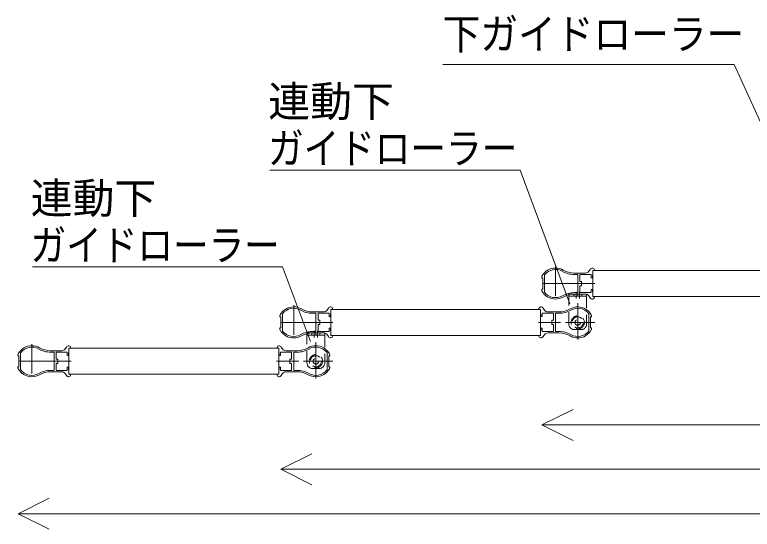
# Model space of a CAD drawing. Units: millimetres on the paper. Extents: x -303 to 303, y -152 to 152.
# Drawn here: x -45.91 to -1.89, y 6.57 to 37.26 of the extents above; entities that cross this region are included whole.
import ezdxf
from ezdxf.enums import TextEntityAlignment as Align

# ---------------------------------------------------------------- set-up
doc = ezdxf.new("R2010")
doc.units = ezdxf.units.MM
doc.linetypes.add('USER3', pattern=[2.91, 1.76, -0.4, 0.35, -0.4])
doc.linetypes.add('USER4', pattern=[1.11, 0.71, -0.4])
doc.layers.add('0-0_3一般', color=7, linetype='Continuous', lineweight=15)
doc.styles.add('ＭＳ Ｐゴシック', font='')
doc.styles.get('ＭＳ Ｐゴシック').set_extended_font_data('MS PGothic')

# ---------------------------------------------------------------- blocks, each defined once
blk = doc.blocks.new('グループ-35')
at = {"layer": '0-0_3一般', "linetype": 'USER3'}
for p, q in [((61.435, 15.976), (61.435, 18.554)), ((61.336, 18.415), (61.336, 18.018)), ((61.534, 18.415), (61.534, 18.018)), ((61.435, 16.843), (61.435, 16.346)), ((61.187, 16.595), (61.683, 16.595))]:
    blk.add_line(p, q, dxfattribs=at)
at = {"layer": '0-0_3一般', "linetype": 'USER4'}
for p, q in [((60.905, 18.15), (60.905, 18.283)), ((60.905, 18.283), (61.197, 18.283)), ((60.905, 16.495), (60.905, 18.15)), ((60.905, 18.15), (61.197, 18.15)), ((61.197, 18.283), (61.673, 18.283)), ((61.197, 18.283), (61.197, 18.15)), ((61.197, 18.15), (61.673, 18.15)), ((61.673, 18.283), (61.964, 18.283)), ((61.673, 18.283), (61.673, 18.15)), ((61.673, 18.15), (61.964, 18.15)), ((61.964, 18.283), (61.964, 18.15)), ((61.964, 18.15), (61.964, 16.495)), ((61.633, 16.164), (61.236, 16.164))]:
    blk.add_line(p, q, dxfattribs=at)
for radius in [0.397, 0.331, 0.166]:
    blk.add_circle((61.435, 16.595), radius, dxfattribs=at)
for centre, start, end in [((61.236, 16.495), 180, 270), ((61.633, 16.495), 270, 0)]:
    blk.add_arc(centre, 0.331, start, end, dxfattribs=at)
blk = doc.blocks.new('グループ-36')
at = {"layer": '0-0_3一般', "linetype": 'USER3'}
for p, q in [((44.481, 17.614), (44.481, 15.575)), ((61.435, 15.575), (61.435, 17.614)), ((45.501, 16.595), (43.462, 16.595)), ((45.501, 16.595), (46.825, 16.595)), ((59.092, 16.595), (60.415, 16.595)), ((62.454, 16.595), (60.415, 16.595))]:
    blk.add_line(p, q, dxfattribs=at)
at = {"layer": '0-0_3一般'}
for p, q in [((46.264, 17.224), (45.6, 17.224)), ((46.699, 17.521), (46.692, 17.521)), ((46.699, 15.817), (46.699, 17.373)), ((46.699, 17.373), (59.217, 17.373)), ((46.699, 17.373), (46.699, 17.091)), ((46.798, 17.373), (46.699, 17.373)), ((46.798, 17.373), (46.798, 17.422)), ((59.118, 17.422), (59.118, 17.373)), ((59.217, 17.373), (59.118, 17.373)), ((59.224, 17.521), (59.217, 17.521)), ((59.217, 17.373), (59.217, 15.817)), ((59.217, 17.091), (59.217, 17.373)), ((60.316, 17.224), (59.652, 17.224)), ((43.654, 16.926), (43.654, 16.979)), ((43.813, 17.098), (43.813, 16.092)), ((45.6, 17.138), (45.786, 17.138)), ((45.938, 16.721), (45.938, 17.118)), ((46.58, 17.138), (45.958, 17.138)), ((46.6, 16.952), (46.6, 17.118)), ((46.613, 16.939), (46.666, 16.939)), ((46.679, 17.091), (46.679, 16.952)), ((46.699, 17.091), (46.679, 17.091)), ((59.237, 17.091), (59.217, 17.091)), ((59.237, 16.952), (59.237, 17.091)), ((59.25, 16.939), (59.303, 16.939)), ((59.317, 17.118), (59.317, 16.952)), ((59.959, 17.138), (59.336, 17.138)), ((59.979, 17.118), (59.979, 16.721)), ((60.131, 17.138), (60.316, 17.138)), ((62.103, 16.092), (62.103, 17.098)), ((62.262, 16.979), (62.262, 16.926)), ((43.714, 16.264), (43.714, 16.575)), ((45.805, 16.072), (45.805, 16.575)), ((45.938, 16.721), (46.037, 16.721)), ((45.938, 16.072), (45.938, 16.469)), ((59.879, 16.721), (59.979, 16.721)), ((59.979, 16.469), (59.979, 16.072)), ((60.111, 16.575), (60.111, 16.072)), ((62.203, 16.575), (62.203, 16.264)), ((43.654, 16.264), (43.714, 16.264)), ((43.654, 16.264), (43.654, 16.21)), ((45.6, 16.052), (45.786, 16.052)), ((46.264, 15.966), (45.6, 15.966)), ((46.58, 16.052), (45.958, 16.052)), ((46.6, 16.237), (46.6, 16.072)), ((46.613, 16.251), (46.666, 16.251)), ((59.25, 16.251), (59.303, 16.251)), ((59.317, 16.072), (59.317, 16.237)), ((59.959, 16.052), (59.336, 16.052)), ((60.316, 15.966), (59.652, 15.966)), ((60.131, 16.052), (60.316, 16.052)), ((62.203, 16.264), (62.262, 16.264)), ((62.262, 16.21), (62.262, 16.264)), ((46.699, 15.668), (46.692, 15.668)), ((59.217, 15.817), (46.699, 15.817)), ((46.798, 15.817), (46.798, 15.767)), ((59.118, 15.767), (59.118, 15.817)), ((59.224, 15.668), (59.217, 15.668))]:
    blk.add_line(p, q, dxfattribs=at)
for points in [[(43.654, 16.926), (43.714, 16.926), (43.714, 16.615), (43.734, 16.595), (43.714, 16.575)], [(45.805, 17.118), (45.805, 16.615), (45.825, 16.595), (45.805, 16.575)], [(60.111, 16.575), (60.091, 16.595), (60.111, 16.615), (60.111, 17.118)], [(62.203, 16.575), (62.183, 16.595), (62.203, 16.615), (62.203, 16.926), (62.262, 16.926)], [(46.037, 16.721), (46.037, 16.469), (45.938, 16.469)], [(59.979, 16.469), (59.879, 16.469), (59.879, 16.721)], [(46.798, 15.817), (46.699, 15.817), (46.699, 16.098), (46.679, 16.098), (46.679, 16.237)], [(59.237, 16.237), (59.237, 16.098), (59.217, 16.098), (59.217, 15.817), (59.118, 15.817)]]:
    blk.add_lwpolyline(points, dxfattribs=at)
for centre, radius, start, end in [((44.481, 16.595), 0.927, 90, 151.045), ((44.481, 16.595), 0.841, 60.1863, 142.2157), ((44.481, 16.595), 0.927, 60.1863, 90), ((45.6, 18.548), 1.41, 240.1864, 270), ((45.6, 18.548), 1.324, 240.1864, 270), ((46.264, 17.488), 0.265, 270, 322.5309), ((45.634, 17.972), 1.059, 322.5309, 329.821), ((46.692, 17.356), 0.166, 90, 149.821), ((46.699, 17.422), 0.0993, 0, 90), ((59.217, 17.422), 0.0993, 90, 180), ((59.224, 17.356), 0.166, 30.179, 90), ((60.283, 17.972), 1.059, 210.179, 217.4691), ((59.652, 17.488), 0.265, 217.4691, 270), ((60.316, 18.548), 1.324, 270, 299.8136), ((60.316, 18.548), 1.41, 270, 299.8136), ((61.435, 16.595), 0.927, 90, 119.8136), ((61.435, 16.595), 0.841, 37.7843, 119.8136), ((61.435, 16.595), 0.927, 28.955, 90), ((43.786, 16.979), 0.132, 151.045, 180), ((43.833, 17.098), 0.0199, 142.2157, 180), ((45.786, 17.118), 0.0199, 0, 90), ((45.958, 17.118), 0.0199, 90, 180), ((46.58, 17.118), 0.0199, 0, 90), ((46.613, 16.952), 0.0132, 180, 270), ((46.666, 16.952), 0.0132, 270, 0), ((59.25, 16.952), 0.0132, 180, 270), ((59.303, 16.952), 0.0132, 270, 0), ((59.336, 17.118), 0.0199, 90, 180), ((59.959, 17.118), 0.0199, 0, 90), ((60.131, 17.118), 0.0199, 90, 180), ((62.084, 17.098), 0.0199, 0, 37.7843), ((62.13, 16.979), 0.132, 0, 28.955), ((43.786, 16.21), 0.132, 180, 208.955), ((44.481, 16.595), 0.927, 208.955, 270), ((43.833, 16.092), 0.0199, 180, 217.7843), ((44.481, 16.595), 0.841, 217.7843, 299.8136), ((45.6, 14.642), 1.41, 90, 119.8136), ((45.6, 14.642), 1.324, 90, 119.8136), ((45.786, 16.072), 0.0199, 270, 0), ((45.958, 16.072), 0.0199, 180, 270), ((46.264, 15.701), 0.265, 37.4691, 90), ((45.634, 15.218), 1.059, 30.179, 37.4691), ((46.58, 16.072), 0.0199, 270, 0), ((46.613, 16.237), 0.0132, 90, 180), ((46.666, 16.237), 0.0132, 0, 90), ((59.25, 16.237), 0.0132, 90, 180), ((59.303, 16.237), 0.0132, 0, 90), ((59.336, 16.072), 0.0199, 180, 270), ((60.283, 15.218), 1.059, 142.5309, 149.821), ((59.652, 15.701), 0.265, 90, 142.5309), ((59.959, 16.072), 0.0199, 270, 0), ((60.131, 16.072), 0.0199, 180, 270), ((60.316, 14.642), 1.41, 60.1863, 90), ((60.316, 14.642), 1.324, 60.1863, 90), ((61.435, 16.595), 0.841, 240.1864, 322.2157), ((61.435, 16.595), 0.927, 270, 331.045), ((62.084, 16.092), 0.0199, 322.2157, 0), ((62.13, 16.21), 0.132, 331.045, 0), ((44.481, 16.595), 0.927, 270, 299.8136), ((46.692, 15.833), 0.166, 210.179, 270), ((46.699, 15.767), 0.0993, 270, 0), ((59.217, 15.767), 0.0993, 180, 270), ((59.224, 15.833), 0.166, 270, 329.821), ((61.435, 16.595), 0.927, 240.1864, 270)]:
    blk.add_arc(centre, radius, start, end, dxfattribs=at)
blk = doc.blocks.new('グループ-37')
at = {"layer": '0-0_3一般', "linetype": 'USER3'}
for p, q in [((60.111, 19.931), (60.111, 17.892)), ((77.064, 17.892), (77.064, 19.931)), ((61.13, 18.912), (59.092, 18.912)), ((61.13, 18.912), (62.454, 18.912)), ((74.721, 18.912), (76.045, 18.912)), ((78.084, 18.912), (76.045, 18.912))]:
    blk.add_line(p, q, dxfattribs=at)
at = {"layer": '0-0_3一般'}
for p, q in [((62.329, 19.838), (62.322, 19.838)), ((74.853, 19.838), (74.847, 19.838)), ((59.442, 19.415), (59.442, 18.409)), ((61.894, 19.541), (61.23, 19.541)), ((61.23, 19.454), (61.415, 19.454)), ((61.435, 19.435), (61.435, 18.931)), ((61.567, 19.037), (61.567, 19.435)), ((62.209, 19.454), (61.587, 19.454)), ((62.229, 19.269), (62.229, 19.435)), ((62.428, 19.689), (62.428, 19.739)), ((74.747, 19.739), (74.747, 19.689)), ((74.946, 19.435), (74.946, 19.269)), ((75.588, 19.454), (74.966, 19.454)), ((75.945, 19.541), (75.282, 19.541)), ((75.608, 19.435), (75.608, 19.037)), ((75.74, 18.931), (75.74, 19.435)), ((75.76, 19.454), (75.945, 19.454)), ((77.733, 18.409), (77.733, 19.415)), ((59.283, 19.243), (59.283, 19.296)), ((59.283, 19.243), (59.343, 19.243)), ((59.343, 19.243), (59.343, 18.932)), ((59.343, 18.932), (59.363, 18.912)), ((61.435, 18.931), (61.455, 18.912)), ((61.567, 19.037), (61.667, 19.037)), ((61.667, 19.037), (61.667, 18.786)), ((62.242, 19.256), (62.295, 19.256)), ((74.88, 19.256), (74.933, 19.256)), ((75.509, 19.037), (75.608, 19.037)), ((75.509, 18.786), (75.509, 19.037)), ((75.721, 18.912), (75.74, 18.931)), ((77.812, 18.912), (77.832, 18.932)), ((77.832, 19.243), (77.892, 19.243)), ((77.832, 18.932), (77.832, 19.243)), ((77.892, 19.296), (77.892, 19.243)), ((59.283, 18.581), (59.283, 18.527)), ((59.363, 18.912), (59.343, 18.892)), ((61.455, 18.912), (61.435, 18.892)), ((61.435, 18.389), (61.435, 18.892)), ((61.667, 18.786), (61.567, 18.786)), ((61.567, 18.389), (61.567, 18.786)), ((62.229, 18.554), (62.229, 18.389)), ((62.242, 18.567), (62.295, 18.567)), ((62.309, 18.415), (62.309, 18.554)), ((74.867, 18.554), (74.867, 18.415)), ((74.88, 18.567), (74.933, 18.567)), ((74.946, 18.389), (74.946, 18.554)), ((75.608, 18.786), (75.509, 18.786)), ((75.608, 18.786), (75.608, 18.389)), ((75.74, 18.892), (75.721, 18.912)), ((75.74, 18.892), (75.74, 18.389)), ((77.832, 18.892), (77.812, 18.912)), ((77.892, 18.527), (77.892, 18.581)), ((61.23, 18.369), (61.415, 18.369)), ((61.894, 18.283), (61.23, 18.283)), ((62.209, 18.369), (61.587, 18.369)), ((62.329, 18.415), (62.309, 18.415)), ((62.329, 18.134), (62.329, 18.415)), ((62.428, 18.134), (62.329, 18.134)), ((62.428, 18.134), (62.428, 18.084)), ((74.747, 18.084), (74.747, 18.134)), ((74.847, 18.134), (74.747, 18.134)), ((74.847, 18.415), (74.847, 18.134)), ((74.867, 18.415), (74.847, 18.415)), ((75.588, 18.369), (74.966, 18.369)), ((75.945, 18.283), (75.282, 18.283)), ((75.76, 18.369), (75.945, 18.369)), ((62.329, 17.985), (62.322, 17.985)), ((74.853, 17.985), (74.847, 17.985))]:
    blk.add_line(p, q, dxfattribs=at)
for points in [[(62.428, 19.689), (62.329, 19.689), (62.329, 19.408), (62.309, 19.408), (62.309, 19.269)], [(74.867, 19.269), (74.867, 19.408), (74.847, 19.408), (74.847, 19.689), (74.747, 19.689)], [(59.283, 18.581), (59.343, 18.581), (59.343, 18.892)], [(77.832, 18.892), (77.832, 18.581), (77.892, 18.581)]]:
    blk.add_lwpolyline(points, dxfattribs=at)
blk.add_lwpolyline([(62.329, 19.689), (74.847, 19.689), (74.847, 18.134), (62.329, 18.134)], close=True, dxfattribs=at)
for centre, radius, start, end in [((60.111, 18.912), 0.927, 90, 151.045), ((60.111, 18.912), 0.927, 60.1863, 90), ((62.322, 19.673), 0.166, 90, 149.821), ((62.329, 19.739), 0.0993, 0, 90), ((74.847, 19.739), 0.0993, 90, 180), ((74.853, 19.673), 0.166, 30.179, 90), ((77.064, 18.912), 0.927, 90, 119.8136), ((77.064, 18.912), 0.927, 28.955, 90), ((59.462, 19.415), 0.0199, 142.2157, 180), ((60.111, 18.912), 0.841, 60.1863, 142.2157), ((61.23, 20.864), 1.41, 240.1864, 270), ((61.23, 20.864), 1.324, 240.1864, 270), ((61.415, 19.435), 0.0199, 0, 90), ((61.587, 19.435), 0.0199, 90, 180), ((61.894, 19.805), 0.265, 270, 322.5309), ((61.263, 20.289), 1.059, 322.5309, 329.821), ((62.209, 19.435), 0.0199, 0, 90), ((74.966, 19.435), 0.0199, 90, 180), ((75.912, 20.289), 1.059, 210.179, 217.4691), ((75.282, 19.805), 0.265, 217.4691, 270), ((75.588, 19.435), 0.0199, 0, 90), ((75.76, 19.435), 0.0199, 90, 180), ((75.945, 20.864), 1.324, 270, 299.8136), ((75.945, 20.864), 1.41, 270, 299.8136), ((77.064, 18.912), 0.841, 37.7843, 119.8136), ((77.713, 19.415), 0.0199, 0, 37.7843), ((59.416, 19.296), 0.132, 151.045, 180), ((62.242, 19.269), 0.0132, 180, 270), ((62.295, 19.269), 0.0132, 270, 0), ((74.88, 19.269), 0.0132, 180, 270), ((74.933, 19.269), 0.0132, 270, 0), ((77.759, 19.296), 0.132, 0, 28.955), ((59.416, 18.527), 0.132, 180, 208.955), ((62.242, 18.554), 0.0132, 90, 180), ((62.295, 18.554), 0.0132, 0, 90), ((74.88, 18.554), 0.0132, 90, 180), ((74.933, 18.554), 0.0132, 0, 90), ((77.759, 18.527), 0.132, 331.045, 0), ((60.111, 18.912), 0.927, 208.955, 270), ((59.462, 18.409), 0.0199, 180, 217.7843), ((60.111, 18.912), 0.841, 217.7843, 299.8136), ((60.111, 18.912), 0.927, 270, 299.8136), ((61.23, 16.959), 1.41, 90, 119.8136), ((61.23, 16.959), 1.324, 90, 119.8136), ((61.415, 18.389), 0.0199, 270, 0), ((61.587, 18.389), 0.0199, 180, 270), ((61.894, 18.018), 0.265, 37.4691, 90), ((61.263, 17.535), 1.059, 30.179, 37.4691), ((62.322, 18.15), 0.166, 210.179, 270), ((62.209, 18.389), 0.0199, 270, 0), ((62.329, 18.084), 0.0993, 270, 0), ((74.847, 18.084), 0.0993, 180, 270), ((74.853, 18.15), 0.166, 270, 329.821), ((74.966, 18.389), 0.0199, 180, 270), ((75.912, 17.535), 1.059, 142.5309, 149.821), ((75.282, 18.018), 0.265, 90, 142.5309), ((75.588, 18.389), 0.0199, 270, 0), ((75.76, 18.389), 0.0199, 180, 270), ((75.945, 16.959), 1.41, 60.1863, 90), ((75.945, 16.959), 1.324, 60.1863, 90), ((77.064, 18.912), 0.927, 240.1864, 270), ((77.064, 18.912), 0.841, 240.1864, 322.2157), ((77.064, 18.912), 0.927, 270, 331.045), ((77.713, 18.409), 0.0199, 322.2157, 0)]:
    blk.add_arc(centre, radius, start, end, dxfattribs=at)
blk = doc.blocks.new('グループ-39')
at = {"layer": '0-0_3一般', "linetype": 'USER3'}
for p, q in [((75.74, 22.248), (75.74, 20.209)), ((92.694, 20.209), (92.694, 22.248)), ((76.76, 21.229), (74.721, 21.229)), ((76.76, 21.229), (78.084, 21.229)), ((90.35, 21.229), (91.674, 21.229)), ((93.713, 21.229), (91.674, 21.229))]:
    blk.add_line(p, q, dxfattribs=at)
at = {"layer": '0-0_3一般'}
for p, q in [((77.958, 22.155), (77.951, 22.155)), ((78.057, 22.006), (78.057, 22.056)), ((90.377, 22.056), (90.377, 22.006)), ((90.483, 22.155), (90.476, 22.155)), ((74.913, 21.56), (74.913, 21.613)), ((75.072, 21.731), (75.072, 20.726)), ((77.523, 21.857), (76.859, 21.857)), ((76.859, 21.771), (77.045, 21.771)), ((77.197, 21.354), (77.197, 21.751)), ((77.839, 21.771), (77.217, 21.771)), ((77.859, 21.586), (77.859, 21.751)), ((77.872, 21.573), (77.925, 21.573)), ((77.938, 21.725), (77.938, 21.586)), ((77.958, 21.725), (77.938, 21.725)), ((77.958, 20.451), (77.958, 22.006)), ((77.958, 22.006), (90.476, 22.006)), ((77.958, 22.006), (77.958, 21.725)), ((78.057, 22.006), (77.958, 22.006)), ((90.476, 22.006), (90.377, 22.006)), ((90.476, 22.006), (90.476, 20.451)), ((90.476, 21.725), (90.476, 22.006)), ((90.496, 21.725), (90.476, 21.725)), ((90.496, 21.586), (90.496, 21.725)), ((90.509, 21.573), (90.562, 21.573)), ((90.576, 21.751), (90.576, 21.586)), ((91.218, 21.771), (90.595, 21.771)), ((91.575, 21.857), (90.911, 21.857)), ((91.238, 21.751), (91.238, 21.354)), ((91.39, 21.771), (91.575, 21.771)), ((93.362, 20.726), (93.362, 21.731)), ((93.521, 21.613), (93.521, 21.56)), ((74.973, 20.898), (74.973, 21.209)), ((77.064, 20.706), (77.064, 21.209)), ((77.197, 21.354), (77.296, 21.354)), ((91.138, 21.354), (91.238, 21.354)), ((91.37, 21.209), (91.37, 20.706)), ((93.462, 21.209), (93.462, 20.898)), ((74.913, 20.898), (74.973, 20.898)), ((74.913, 20.898), (74.913, 20.844)), ((77.197, 20.706), (77.197, 21.103)), ((77.859, 20.871), (77.859, 20.706)), ((77.872, 20.884), (77.925, 20.884)), ((90.509, 20.884), (90.562, 20.884)), ((90.576, 20.706), (90.576, 20.871)), ((91.238, 21.103), (91.238, 20.706)), ((93.462, 20.898), (93.521, 20.898)), ((93.521, 20.844), (93.521, 20.898)), ((76.859, 20.686), (77.045, 20.686)), ((77.523, 20.6), (76.859, 20.6)), ((77.839, 20.686), (77.217, 20.686)), ((77.958, 20.302), (77.951, 20.302)), ((90.476, 20.451), (77.958, 20.451)), ((78.057, 20.451), (78.057, 20.401)), ((90.377, 20.401), (90.377, 20.451)), ((90.483, 20.302), (90.476, 20.302)), ((91.218, 20.686), (90.595, 20.686)), ((91.575, 20.6), (90.911, 20.6)), ((91.39, 20.686), (91.575, 20.686))]:
    blk.add_line(p, q, dxfattribs=at)
for points in [[(77.064, 21.751), (77.064, 21.248), (77.084, 21.229), (77.064, 21.209)], [(91.37, 21.209), (91.35, 21.229), (91.37, 21.248), (91.37, 21.751)], [(74.913, 21.56), (74.973, 21.56), (74.973, 21.248), (74.992, 21.229), (74.973, 21.209)], [(77.296, 21.354), (77.296, 21.103), (77.197, 21.103)], [(91.238, 21.103), (91.138, 21.103), (91.138, 21.354)], [(93.462, 21.209), (93.442, 21.229), (93.462, 21.248), (93.462, 21.56), (93.521, 21.56)], [(78.057, 20.451), (77.958, 20.451), (77.958, 20.732), (77.938, 20.732), (77.938, 20.871)], [(90.496, 20.871), (90.496, 20.732), (90.476, 20.732), (90.476, 20.451), (90.377, 20.451)]]:
    blk.add_lwpolyline(points, dxfattribs=at)
for centre, radius, start, end in [((75.74, 21.229), 0.927, 90, 151.045), ((75.74, 21.229), 0.841, 60.1863, 142.2157), ((75.74, 21.229), 0.927, 60.1863, 90), ((76.859, 23.181), 1.324, 240.1864, 270), ((76.893, 22.605), 1.059, 322.5309, 329.821), ((77.951, 21.99), 0.166, 90, 149.821), ((77.958, 22.056), 0.0993, 0, 90), ((90.476, 22.056), 0.0993, 90, 180), ((90.483, 21.99), 0.166, 30.179, 90), ((91.542, 22.605), 1.059, 210.179, 217.4691), ((91.575, 23.181), 1.324, 270, 299.8136), ((92.694, 21.229), 0.927, 90, 119.8136), ((92.694, 21.229), 0.841, 37.7843, 119.8136), ((92.694, 21.229), 0.927, 28.955, 90), ((75.045, 21.613), 0.132, 151.045, 180), ((75.092, 21.731), 0.0199, 142.2157, 180), ((76.859, 23.181), 1.41, 240.1864, 270), ((77.045, 21.751), 0.0199, 0, 90), ((77.217, 21.751), 0.0199, 90, 180), ((77.523, 22.122), 0.265, 270, 322.5309), ((77.839, 21.751), 0.0199, 0, 90), ((77.872, 21.586), 0.0132, 180, 270), ((77.925, 21.586), 0.0132, 270, 0), ((90.509, 21.586), 0.0132, 180, 270), ((90.562, 21.586), 0.0132, 270, 0), ((90.595, 21.751), 0.0199, 90, 180), ((90.911, 22.122), 0.265, 217.4691, 270), ((91.218, 21.751), 0.0199, 0, 90), ((91.39, 21.751), 0.0199, 90, 180), ((91.575, 23.181), 1.41, 270, 299.8136), ((93.343, 21.731), 0.0199, 0, 37.7843), ((93.389, 21.613), 0.132, 0, 28.955), ((75.045, 20.844), 0.132, 180, 208.955), ((75.74, 21.229), 0.927, 208.955, 270), ((75.092, 20.726), 0.0199, 180, 217.7843), ((75.74, 21.229), 0.841, 217.7843, 299.8136), ((77.045, 20.706), 0.0199, 270, 0), ((77.217, 20.706), 0.0199, 180, 270), ((77.839, 20.706), 0.0199, 270, 0), ((77.872, 20.871), 0.0132, 90, 180), ((77.925, 20.871), 0.0132, 0, 90), ((90.509, 20.871), 0.0132, 90, 180), ((90.562, 20.871), 0.0132, 0, 90), ((90.595, 20.706), 0.0199, 180, 270), ((91.218, 20.706), 0.0199, 270, 0), ((91.39, 20.706), 0.0199, 180, 270), ((92.694, 21.229), 0.841, 240.1864, 322.2157), ((92.694, 21.229), 0.927, 270, 331.045), ((93.343, 20.726), 0.0199, 322.2157, 0), ((93.389, 20.844), 0.132, 331.045, 0), ((75.74, 21.229), 0.927, 270, 299.8136), ((76.859, 19.276), 1.41, 90, 119.8136), ((76.859, 19.276), 1.324, 90, 119.8136), ((77.523, 20.335), 0.265, 37.4691, 90), ((76.893, 19.852), 1.059, 30.179, 37.4691), ((77.951, 20.467), 0.166, 210.179, 270), ((77.958, 20.401), 0.0993, 270, 0), ((90.476, 20.401), 0.0993, 180, 270), ((90.483, 20.467), 0.166, 270, 329.821), ((91.542, 19.852), 1.059, 142.5309, 149.821), ((90.911, 20.335), 0.265, 90, 142.5309), ((91.575, 19.276), 1.41, 60.1863, 90), ((91.575, 19.276), 1.324, 60.1863, 90), ((92.694, 21.229), 0.927, 240.1864, 270)]:
    blk.add_arc(centre, radius, start, end, dxfattribs=at)
blk = doc.blocks.new('グループ-40')
at = {"layer": '0-0_3一般', "linetype": 'USER3'}
for p, q in [((76.965, 20.732), (76.965, 20.335)), ((77.064, 18.293), (77.064, 20.871)), ((77.164, 20.732), (77.164, 20.335)), ((77.064, 19.16), (77.064, 18.663)), ((76.816, 18.912), (77.313, 18.912))]:
    blk.add_line(p, q, dxfattribs=at)
at = {"layer": '0-0_3一般', "linetype": 'USER4'}
for p, q in [((76.535, 20.6), (76.826, 20.6)), ((76.535, 20.467), (76.535, 20.6)), ((76.535, 20.467), (76.826, 20.467)), ((76.535, 18.812), (76.535, 20.467)), ((76.826, 20.6), (76.826, 20.467)), ((76.826, 20.6), (77.303, 20.6)), ((76.826, 20.467), (77.303, 20.467)), ((77.303, 20.6), (77.303, 20.467)), ((77.303, 20.6), (77.594, 20.6)), ((77.303, 20.467), (77.594, 20.467)), ((77.594, 20.6), (77.594, 20.467)), ((77.594, 20.467), (77.594, 18.812)), ((77.263, 18.481), (76.866, 18.481))]:
    blk.add_line(p, q, dxfattribs=at)
for radius in [0.397, 0.331, 0.166]:
    blk.add_circle((77.064, 18.912), radius, dxfattribs=at)
for centre, start, end in [((76.866, 18.812), 180, 270), ((77.263, 18.812), 270, 0)]:
    blk.add_arc(centre, 0.331, start, end, dxfattribs=at)
blk = doc.blocks.new('グループ-41')
at = {"layer": '0-0_3一般'}
for p, q in [((69.007, 34.305), (86.409, 34.305)), ((86.409, 34.305), (92.313, 21.229)), ((74.93, 12.796), (108.329, 12.796)), ((61.197, 11.075), (59.343, 10.148)), ((59.343, 10.148), (61.197, 9.221)), ((43.671, 7.5), (108.329, 7.5))]:
    blk.add_line(p, q, dxfattribs=at)
at = {"layer": '0-0_3一般', "linetype": 'USER3'}
for p, q in [((74.93, 12.796), (74.94, 12.796)), ((59.343, 10.148), (59.353, 10.148)), ((43.671, 7.5), (43.681, 7.5))]:
    blk.add_line(p, q, dxfattribs=at)
at = {"layer": '0-0_3一般'}
for points in [[(58.695, 28), (73.627, 28), (76.6, 20.029)], [(44.52, 22.224), (59.452, 22.224), (61.11, 17.778)], [(76.783, 13.723), (74.93, 12.796), (76.783, 11.869)], [(59.343, 10.148), (108.329, 10.148), (106.476, 11.075)], [(45.524, 8.427), (43.671, 7.5), (45.524, 6.573)]]:
    blk.add_lwpolyline(points, dxfattribs=at)
for name in ['グループ-39', 'グループ-40', 'グループ-37', 'グループ-35', 'グループ-36']:
    blk.add_blockref(name, (0, 0), dxfattribs=at)
at = {"layer": '0-0_3一般', "style": 'ＭＳ Ｐゴシック'}
for s, width, p in [('下ガイドローラー', 0.9, (69.005, 34.654)), ('ガイドローラー', 0.85, (58.58, 27.833)), ('ガイドローラー', 0.85, (44.405, 22.056))]:
    blk.add_text(s, height=1.833, dxfattribs=dict(at, width=width)).set_placement(p, align=Align.BOTTOM_LEFT)
for p in [(58.59, 30.632), (44.415, 24.855)]:
    blk.add_text('連動下', height=1.833, dxfattribs=at).set_placement(p, align=Align.BOTTOM_LEFT)

msp = doc.modelspace()

# ---------------------------------------------------------------- block references
at = {"layer": '0-0_3一般'}
msp.add_blockref('グループ-41', (-89.375, 0), dxfattribs=at)

doc.saveas('drawing.dxf')
